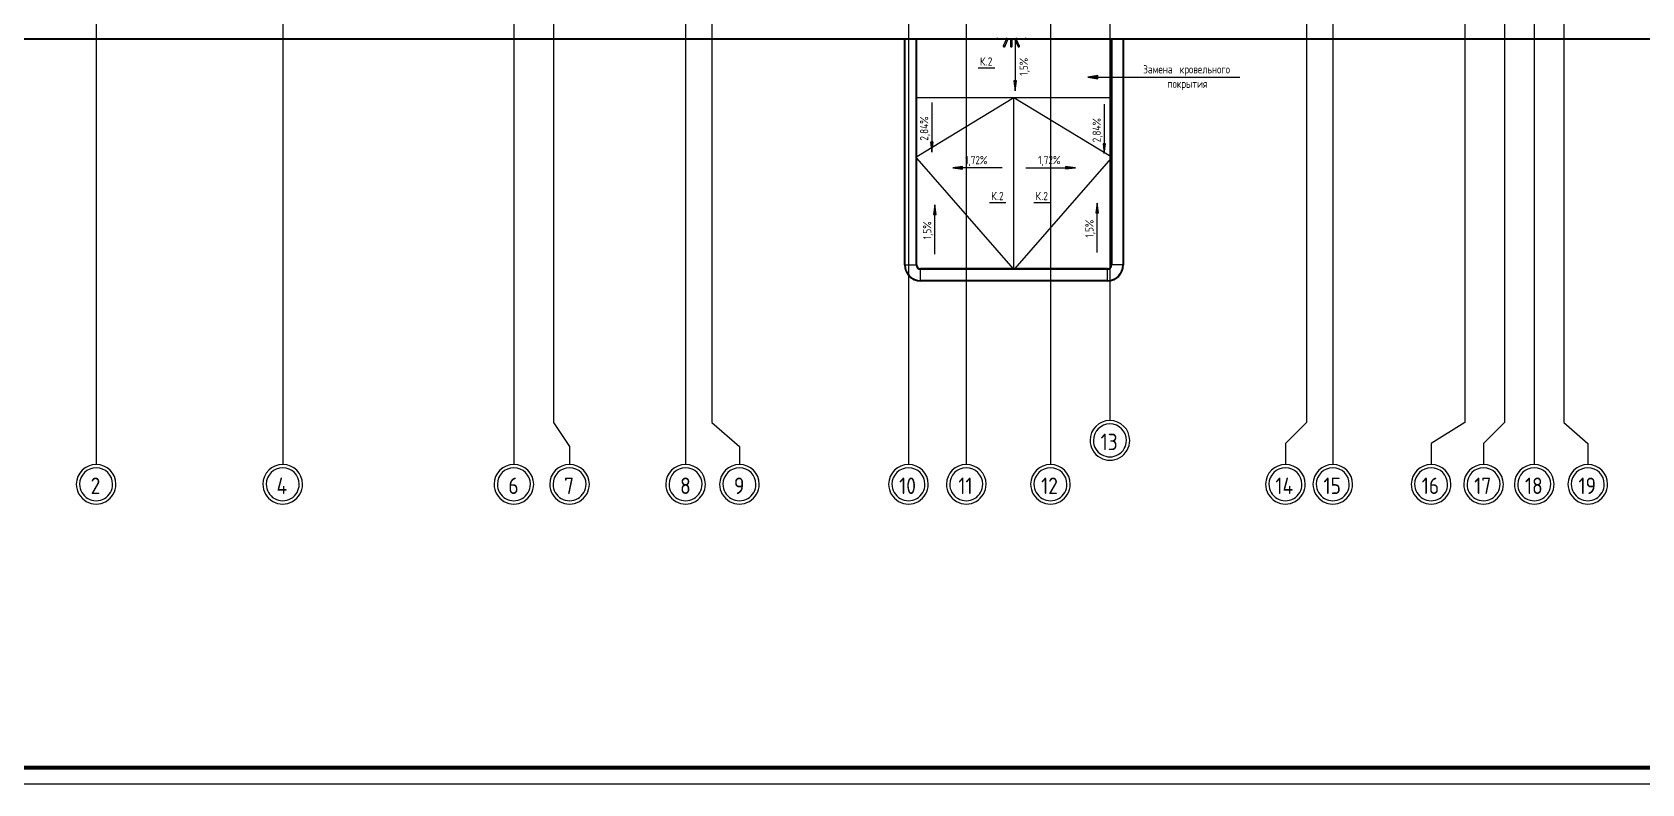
# Model space of a CAD drawing. Header units: millimetres. Extents: x -87434 to 499450, y -468665 to 122144.
# Drawn here: x 406706 to 455449, y -29789 to -7013 of the extents above; entities that cross this region are included whole.
import ezdxf

# ---------------------------------------------------------------- set-up
doc = ezdxf.new("R2010")
doc.units = ezdxf.units.MM
doc.linetypes.add('ADSK_Линия сетки', pattern=[25, 20, -2.5, 0, -2.5])
for name, color, linetype, lineweight in [('Крыши', 252, 'Continuous', 9), ('Марки крыш', 252, 'Continuous', 20), ('Мебель', 252, 'Continuous', 18), ('Оси', 252, 'Continuous', 9), ('ОФ_рамка', 8, 'Continuous', 60), ('Поручни', 252, 'Continuous', 9), ('Типовые аннотации', 252, 'Continuous', 18), ('Уклоны в точках', 252, 'Continuous', 9)]:
    doc.layers.add(name, color=color, linetype=linetype, lineweight=lineweight)
doc.styles.add('GOST Common_2', font='', dxfattribs={"width": 0.9, "height": 250})
doc.styles.add('GOST Common_3', font='', dxfattribs={"height": 3.5})
doc.styles.get('GOST Common_2').set_extended_font_data('GOST type B')
doc.styles.get('GOST Common_3').set_extended_font_data('GOST 2.304 type A')

# ---------------------------------------------------------------- blocks, each defined once
blk = doc.blocks.new('А0')
at = {"layer": 'ОФ_рамка', "color": 0, "linetype": 'Continuous', "ltscale": 100}
blk.add_lwpolyline([(224168, -393217), (340568, -393217)], dxfattribs=at)
at = {"layer": 'ОФ_рамка', "color": 0, "linetype": 'Continuous', "lineweight": 5, "ltscale": 100}
blk.add_lwpolyline([(222168, -393717), (341068, -393717)], dxfattribs=at)
blk = doc.blocks.new('Трехрожковый флагодержатель - Трехрожковый флагодержатель-1741655-Маркировочный план кровли')
at = {"layer": 'Мебель'}
for p, q in [((-424, -30), (-424, 0)), ((-146, 0), (-146, -30)), ((146, 0), (146, -30)), ((424, 0), (424, -30)), ((-146, -30), (-424, -30)), ((-149, -30), (-247, -243)), ((-202, -264), (-94, -30)), ((146, -30), (-146, -30)), ((-24, -30), (-24, -250)), ((26, -250), (26, -30)), ((94, -30), (202, -265)), ((424, -30), (146, -30)), ((248, -244), (149, -30))]:
    blk.add_line(p, q, dxfattribs=at)
for centre, major_axis, ratio, start_param, end_param in [((-225, -254), (-22.7, 10.5), 0.627171, 3.776342, 6.917934), ((-225, -254), (-22.7, 10.5), 0.627171, 0.634749, 3.776342), ((1, -250), (25, 0), 0.707107, 0, 3.141593), ((1, -250), (-25, 0), 0.707107, 0, 3.141593), ((225, -254), (22.7, 10.5), 0.627171, 2.506844, 5.648436), ((225, -254), (22.7, 10.5), 0.627171, 5.648436, 8.790029)]:
    blk.add_ellipse(centre, major_axis=major_axis, ratio=ratio, start_param=start_param, end_param=end_param, dxfattribs=at)
blk = doc.blocks.new('Ограждение - Ограждение-5289488-Маркировочный план кровли')
at = {"layer": 'Поручни'}
for p, q in [((-34053, -20957), (34981, -20957)), ((-34074, -20978), (35002, -20978))]:
    blk.add_line(p, q, dxfattribs=at)
blk = doc.blocks.new('Ограждение - Ограждение-5324353-Маркировочный план кровли')
at = {"layer": 'Поручни'}
for p, q in [((-2709, -27820), (-2709, -20978)), ((-2688, -27820), (-2688, -20978)), ((-2354, -27820), (-2354, -20978)), ((-2333, -27820), (-2333, -20978)), ((3551, -20978), (3551, -27820)), ((3572, -20978), (3572, -27820)), ((3906, -20978), (3906, -27820)), ((3927, -20978), (3927, -27820)), ((-2709, -27820), (-2688, -27820)), ((-2688, -27820), (-2354, -27820)), ((-2354, -27820), (-2333, -27820)), ((-2221, -27953), (-2221, -27932)), ((3439, -27932), (-2221, -27932)), ((-2221, -28287), (-2221, -27953)), ((3439, -27953), (-2221, -27953)), ((3439, -27953), (3439, -27932)), ((3439, -28287), (3439, -27953)), ((3572, -27820), (3551, -27820)), ((3906, -27820), (3572, -27820)), ((3927, -27820), (3906, -27820)), ((-2221, -28309), (-2221, -28287)), ((3439, -28287), (-2221, -28287)), ((3439, -28309), (-2221, -28309)), ((3439, -28309), (3439, -28287))]:
    blk.add_line(p, q, dxfattribs=at)
for centre, radius, start, end in [((-2221, -27820), 488, 180, 270), ((-2221, -27820), 467, 180, 270), ((-2221, -27820), 133, 180, 270), ((-2221, -27820), 112, 180, 270), ((3439, -27820), 112, 270, 0), ((3439, -27820), 488, 270, 0), ((3439, -27820), 467, 270, 0), ((3439, -27820), 133, 270, 0)]:
    blk.add_arc(centre, radius, start, end, dxfattribs=at)
blk = doc.blocks.new('Ось сетки - Круг_Ø12 мм 2-461932-Маркировочный план кровли')
at = {"layer": 'Оси', "lineweight": 20}
for radius, start, end in [(6, 360, 180), (5, 360, 180), (6, 180, 360), (5, 180, 360)]:
    blk.add_arc((0, 0), radius, start, end, dxfattribs=at)
blk = doc.blocks.new('ADSK_Аннотация_Текст_сВыноской - Текст с выноской-1519958-Маркировочный план кровли')
at = {"layer": 'Типовые аннотации', "lineweight": 20}
blk.add_line((-15, 0), (15, 0), dxfattribs=at)
blk = doc.blocks.new('ADSK_Марка_Крыша - Экземпляр_ADSK_Позиция-153527-Маркировочный план кровли')
at = {"layer": 'Марки крыш'}
blk.add_line((-2.5, 0), (2.5, 0), dxfattribs=at)
blk = doc.blocks.new('Кровля_Живописная')
at = {"layer": 'Типовые аннотации', "lineweight": 20}
blk.add_hatch(color=256, dxfattribs=at).paths.add_polyline_path([(-32158, -1149), (-31858, -1202), (-31858, -1096)])
at = {"layer": 'Уклоны в точках'}
for points in [[(-34353, -1561), (-34314, -1261), (-34393, -1261)], [(-36882, -3419), (-36843, -3119), (-36921, -3119)], [(-31657, -3469), (-31618, -3169), (-31697, -3169)], [(-36247, -3895), (-35947, -3935), (-35947, -3856)], [(-32535, -3894), (-32835, -3854), (-32835, -3933)], [(-36790, -5016), (-36830, -5316), (-36751, -5316)], [(-31876, -4966), (-31915, -5266), (-31836, -5266)]]:
    blk.add_hatch(color=256, dxfattribs=at).paths.add_polyline_path(points)
at = {"layer": 'Крыши'}
for p, q in [((-31451, -1771), (-37335, -1773)), ((-37335, -3553), (-34393, -1772)), ((-37335, -1772), (-31451, -1772)), ((-34393, -1772), (-31451, -3553)), ((-34393, -6954), (-34393, -1772)), ((-37335, -3617), (-34425, -6954)), ((-34362, -6954), (-31451, -3617)), ((-34362, -6954), (-34362, -6954))]:
    blk.add_line(p, q, dxfattribs=at)
at = {"layer": 'Оси', "linetype": 'ADSK_Линия сетки'}
for p, q in [((-37588, 54712), (-37588, -12888)), ((-35838, 54712), (-35838, -12888)), ((-33288, 54712), (-33288, -12888)), ((-31488, 54712), (-31488, -11557)), ((-25538, 54712), (-25538, -11618)), ((-19538, 54712), (-19538, -11618)), ((-62188, 17838), (-62188, -12888)), ((-56538, 17838), (-56538, -12888)), ((-49538, 17838), (-49538, -12888)), ((-48338, 17838), (-48338, -11618)), ((-44338, 17838), (-44338, -12888)), ((-43538, 17838), (-43538, -11618)), ((-24738, 17838), (-24738, -12888)), ((-20738, 17838), (-20738, -11618)), ((-18638, 17838), (-18638, -12888)), ((-17738, 17838), (-17738, -11618))]:
    blk.add_line(p, q, dxfattribs=at)
at = {"layer": 'Оси'}
for p, q in [((-48338, -11618), (-47852, -12339)), ((-43538, -11618), (-42707, -12339)), ((-25538, -11618), (-26173, -12253)), ((-20738, -11618), (-21761, -12253)), ((-19538, -11618), (-20173, -12253)), ((-17738, -11618), (-17016, -12253)), ((-47852, -12339), (-47852, -12888)), ((-42707, -12339), (-42707, -12888)), ((-26173, -12253), (-26173, -12888)), ((-21761, -12253), (-21761, -12888)), ((-20173, -12253), (-20173, -12888)), ((-17016, -12253), (-17016, -12888))]:
    blk.add_line(p, q, dxfattribs=at)
at = {"layer": 'Типовые аннотации', "lineweight": 20}
for p, q in [((-31858, -1096), (-32158, -1149)), ((-32158, -1149), (-31858, -1202)), ((-32158, -1149), (-30553, -1149)), ((-31858, -1202), (-31858, -1096))]:
    blk.add_line(p, q, dxfattribs=at)
at = {"layer": 'Уклоны в точках', "lineweight": 20}
for p, q in [((-34354, -61), (-34353, -1561)), ((-36882, -1919), (-36882, -3419)), ((-31657, -1969), (-31657, -3469)), ((-34747, -3895), (-36247, -3895)), ((-34035, -3894), (-32535, -3894)), ((-36790, -6516), (-36790, -5016)), ((-31876, -6466), (-31876, -4966))]:
    blk.add_line(p, q, dxfattribs=at)
at = {"layer": 'Уклоны в точках'}
for p, q in [((-34314, -1261), (-34393, -1261)), ((-34393, -1261), (-34353, -1561)), ((-34353, -1561), (-34314, -1261)), ((-36843, -3119), (-36921, -3119)), ((-36921, -3119), (-36882, -3419)), ((-36882, -3419), (-36843, -3119)), ((-31618, -3169), (-31697, -3169)), ((-31697, -3169), (-31657, -3469)), ((-31657, -3469), (-31618, -3169)), ((-35947, -3856), (-36247, -3895)), ((-36247, -3895), (-35947, -3935)), ((-35947, -3935), (-35947, -3856)), ((-32535, -3894), (-32835, -3854)), ((-32835, -3854), (-32835, -3933)), ((-32835, -3933), (-32535, -3894)), ((-36790, -5016), (-36830, -5316)), ((-36830, -5316), (-36751, -5316)), ((-36751, -5316), (-36790, -5016)), ((-31876, -4966), (-31915, -5266)), ((-31915, -5266), (-31836, -5266)), ((-31836, -5266), (-31876, -4966))]:
    blk.add_line(p, q, dxfattribs=at)
at = {"layer": 'Марки крыш', "xscale": 99.99999999999993, "yscale": 99.99999999999993, "zscale": 99.99999999999993}
for p in [(-35227, -869), (-34885, -4947), (-33544, -4947)]:
    blk.add_blockref('ADSK_Марка_Крыша - Экземпляр_ADSK_Позиция-153527-Маркировочный план кровли', p, dxfattribs=at)
at = {"layer": 'Мебель'}
blk.add_blockref('Трехрожковый флагодержатель - Трехрожковый флагодержатель-1741655-Маркировочный план кровли', (-34473, 36), dxfattribs=at)
at = {"layer": 'Оси', "lineweight": 20, "xscale": 99.99999999999993, "yscale": 99.99999999999993, "zscale": 99.99999999999993, "rotation": 180}
for p in [(-31488, -12157), (-62188, -13488), (-56538, -13488), (-49538, -13488), (-47852, -13488), (-44338, -13488), (-42707, -13488), (-37588, -13488), (-35838, -13488), (-33288, -13488), (-26173, -13488), (-24738, -13488), (-21761, -13488), (-20173, -13488), (-18638, -13488), (-17016, -13488)]:
    blk.add_blockref('Ось сетки - Круг_Ø12 мм 2-461932-Маркировочный план кровли', p, dxfattribs=at)
at = {"layer": 'Поручни'}
for name in ['Ограждение - Ограждение-5289488-Маркировочный план кровли', 'Ограждение - Ограждение-5324353-Маркировочный план кровли']:
    blk.add_blockref(name, (-35002, 20978), dxfattribs=at)
at = {"layer": 'Типовые аннотации', "lineweight": 20, "xscale": 100, "yscale": 100, "zscale": 100}
blk.add_blockref('ADSK_Аннотация_Текст_сВыноской - Текст с выноской-1519958-Маркировочный план кровли', (-29053, -1149), dxfattribs=at)
at = {"layer": 'Марки крыш', "lineweight": 9, "char_height": 250, "attachment_point": 1, "style": 'GOST Common_3'}
for s, insert, width in [('\\fGOST Common|b0|i0|c204|p34|;\\W.9;К', (-35424, -551), 216.46), ('.2', (-35245, -551), 274.18), ('\\fGOST Common|b0|i0|c204|p34|;\\W.9;К', (-35083, -4629), 216.46), ('.2', (-34904, -4629), 274.18), ('\\fGOST Common|b0|i0|c204|p34|;\\W.9;К', (-33742, -4629), 216.46), ('.2', (-33563, -4629), 274.18)]:
    blk.add_mtext(s, dxfattribs=dict(at, insert=insert, width=width))
at = {"layer": 'Оси', "char_height": 500, "attachment_point": 1, "style": 'GOST Common_2'}
for s, insert, width in [('13', (-31770, -11953), 671.01), ('\\fGOST Common|b0|i0|c204|p34|;\\W.9;2', (-62354, -13283), 389.62), ('\\fGOST Common|b0|i0|c204|p34|;\\W.9;4', (-56725, -13283), 440.13), ('\\fGOST Common|b0|i0|c204|p34|;\\W.9;6', (-49704, -13283), 389.62), ('\\fGOST Common|b0|i0|c204|p34|;\\W.9;7', (-48018, -13283), 389.62), ('\\fGOST Common|b0|i0|c204|p34|;\\W.9;8', (-44504, -13283), 389.62), ('\\fGOST Common|b0|i0|c204|p34|;\\W.9;9', (-42873, -13283), 389.62), ('10', (-37870, -13283), 671.01), ('11', (-36076, -13283), 562.78), ('12', (-33570, -13283), 671.01), ('14', (-26476, -13283), 721.52), ('15', (-25020, -13283), 671.01), ('16', (-22044, -13283), 671.01), ('17', (-20455, -13283), 671.01), ('18', (-18920, -13283), 671.01), ('19', (-17298, -13283), 671.01)]:
    blk.add_mtext(s, dxfattribs=dict(at, insert=insert, width=width))
at = {"layer": 'Типовые аннотации', "lineweight": 9, "char_height": 250, "attachment_point": 1, "style": 'GOST Common_3'}
for s, insert, width in [('Замена', (-30480, -787), 1248.23), ('кровельного', (-29373, -787), 2142.91), ('покрытия', (-29746, -1226), 1630.63)]:
    blk.add_mtext(s, dxfattribs=dict(at, insert=insert, width=width))
at = {"layer": 'Уклоны в точках', "lineweight": 20, "char_height": 250, "attachment_point": 1, "rotation": 90, "line_spacing_factor": 1.022761, "style": 'GOST Common_3'}
for s, insert, width in [('1,5%', (-34224, -1107), 712.03), ('2,84%', (-37239, -3076), 977.53), ('2,84%', (-32014, -3126), 977.53), ('1,5%', (-37147, -6062), 712.03), ('1,5%', (-32233, -6012), 712.03)]:
    blk.add_mtext(s, dxfattribs=dict(at, insert=insert, width=width))
at = {"layer": 'Уклоны в точках', "lineweight": 20, "char_height": 250, "width": 899.09, "attachment_point": 1, "line_spacing_factor": 1.022761, "style": 'GOST Common_3'}
for insert in [(-35872, -3539), (-33660, -3537)]:
    blk.add_mtext('1,72%', dxfattribs=dict(at, insert=insert))

msp = doc.modelspace()

# ---------------------------------------------------------------- block references
at = {"color": 0}
msp.add_blockref('Кровля_Живописная', (470829.95926, -7224.74798), dxfattribs=at)
at = {"layer": 'ОФ_рамка', "color": 0, "lineweight": -2}
msp.add_blockref('А0', (158382.17989, 363927.60181), dxfattribs=at)

doc.saveas('drawing.dxf')
